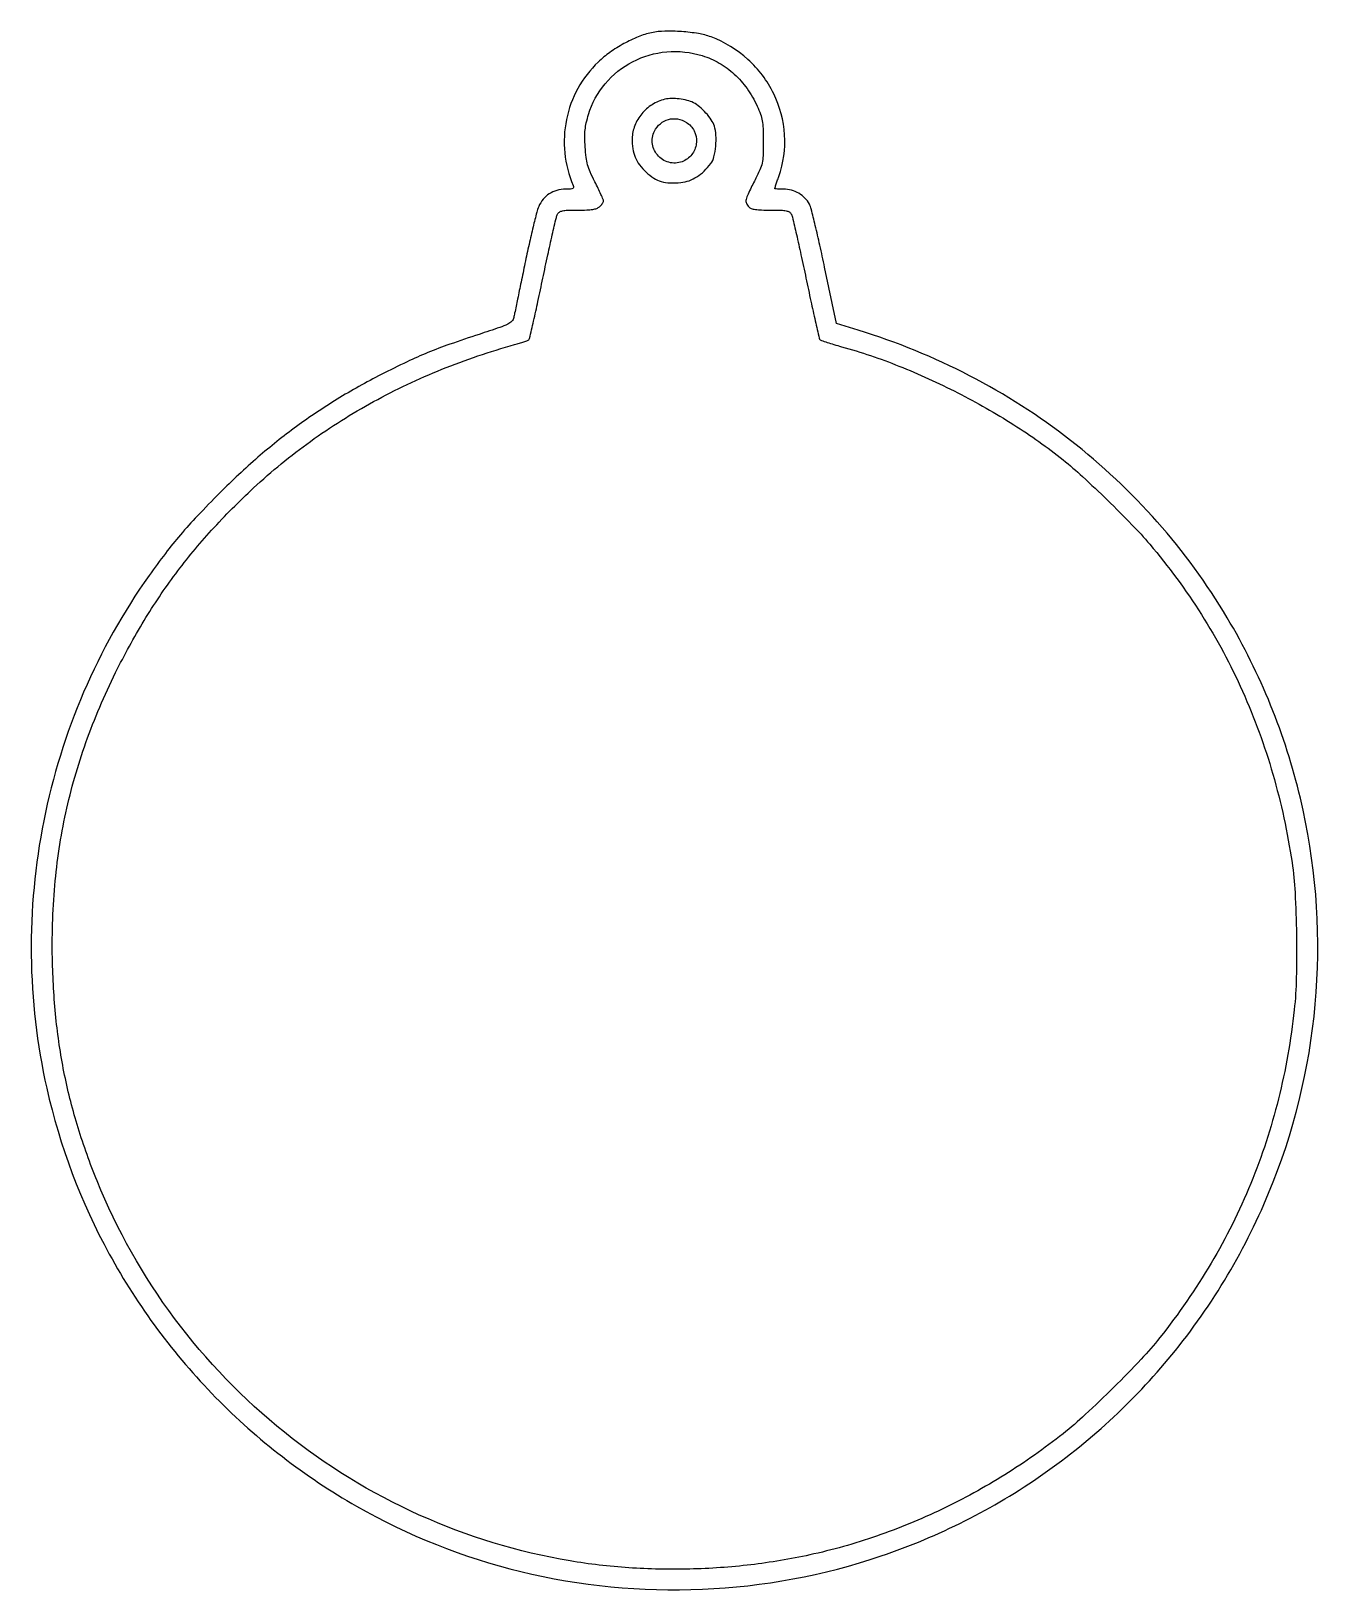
# Model space of a CAD drawing. Extents: x 112 to 728, y 30 to 777.
import ezdxf

# ---------------------------------------------------------------- set-up
doc = ezdxf.new("R2010")
doc.units = 0

msp = doc.modelspace()

# ---------------------------------------------------------------- linework, layer by layer
for points in [[(409.056437, 775.976174, 0.044357), (402.675748, 774.025539, 0.029313), (395.747913, 770.730559, 0.028847), (389.090317, 766.554396, 0.036819), (383.512215, 761.936335, 0.075209), (373.780521, 749.280993, 0.076386), (368.291516, 734.379303, 0.075916), (367.511105, 718.435772, 0.072928), (371.486786, 702.75, -0.104286), (371.658189, 701.839174, -0.281854), (371.31686, 701.308133, -0.101758), (370.300673, 701.051621, -0.010897), (367.856989, 700.996262, 0.065797), (363.709935, 700.444545, 0.077402), (360.091898, 698.836805, 0.07819), (357.161778, 696.221339, 0.068956), (355.025206, 692.723328, 0.03963), (354.075157, 689.962352, 0.00371), (352.332198, 682.984352, 0.004744), (350.391806, 674.616674, 0.003712), (348.439573, 665.5, -0.000071), (346.576345, 656.478637, -0.000099), (344.90635, 648.406734, -0.00006), (343.497289, 641.606934, -0.001292), (343.077436, 639.608029, -0.134589), (342.132517, 637.780468, -0.093259), (340.256486, 636.383501, -0.031988), (336.444655, 634.816061, -0.002775), (326.481099, 631.507361, 0.005717), (312.41105, 626.742898, 0.013051), (301.938699, 622.752703, 0.013667), (291.983656, 618.337191, 0.006887), (279.66457, 612.255484, 0.019122), (258.564816, 600.436695, 0.021017), (239.104598, 587.382697, 0.020786), (220.621709, 572.604991, 0.0179), (202.451323, 555.615627, 0.006189), (191.681999, 544.527235, 0.012619), (183.559593, 535.509107, 0.013747), (176.355419, 526.608718, 0.009016), (168.530917, 515.98774, 0.053039), (137.213285, 460.12067, 0.052063), (118.111435, 398.568852, 0.051975), (112.115486, 334.299051, 0.052498), (119.544154, 270.397245, 0.070126), (149.4939, 190.986405, 0.068787), (200.37579, 122.365477, 0.068909), (267.871884, 70.218396, 0.070808), (346.391763, 38.963429, 0.07012), (433.346458, 30.46403, 0.07091), (518.912693, 46.402282, 0.071124), (596.400205, 85.544087, 0.071241), (659.76599, 144.812522, 0.075682), (706.605391, 225.589791, 0.076099), (727.171663, 316.49344, 0.076144), (719.597099, 409.339663, 0.075908), (684.581999, 495.768814, 0.046895), (651.120129, 541.646414, 0.046206), (609.542784, 580.735368, 0.045976), (561.282751, 611.69071, 0.045462), (508, 633.442123), (497.5, 636.65242), (491.867522, 663.648607, 0.003272), (489.588584, 674.224757, 0.004553), (487.400176, 683.661076, 0.002839), (485.445261, 691.558183, 0.057288), (484.568973, 693.86662, 0.074619), (482.464831, 696.775593, 0.067847), (479.5359, 699.049391, 0.066185), (476.032989, 700.49942, 0.064946), (472.25, 700.996262, -0.006279), (470.620403, 701.018162, -0.01044), (469.248438, 701.08252, -0.00431), (468.105309, 701.169996, -0.389533), (468, 701.284659, -0.080192), (468.034449, 701.498068, -0.000652), (468.574892, 703.12137, -0.002329), (469.206942, 704.982719, -0.001494), (469.95708, 707.13756, 0.100987), (472.695896, 727.048742, 0.097227), (467.491593, 746.735649, 0.095872), (455.138542, 763.208331, 0.095117), (437.5, 773.938575, 0.048578), (431.468948, 775.541588, 0.022802), (423.445263, 776.485566, 0.022815), (415.344491, 776.695367, 0.047111)], [(433.314969, 764.984435, -0.056175), (441.447146, 761.43247, -0.055014), (448.647341, 756.138956, -0.053074), (454.734294, 749.211068, -0.045925), (459.570584, 740.823563, -0.020026), (461.186004, 736.90711, -0.045162), (462.013368, 733.808219, -0.034621), (462.386385, 730.143079, -0.007821), (462.490161, 723.880302, -0.007727), (462.39082, 717.042305, -0.047428), (461.952596, 713.548173, -0.052059), (460.874723, 710.334115, -0.010418), (458.25, 704.878736, 0.00559), (455.210565, 698.714445, 0.058218), (454.295447, 696.048016, 0.150266), (454.444565, 694.277026, 0.101116), (455.571429, 692.571429, 0.114168), (456.791382, 691.809896, 0.045442), (458.719366, 691.338348, 0.028842), (461.594541, 691.074878, 0.008428), (466.036245, 691, -0.006344), (471.015649, 690.93682, -0.040277), (473.530847, 690.669497, -0.088617), (474.996337, 690.112575, -0.135688), (475.927979, 689.134572, -0.065639), (476.477659, 687.675578, -0.001126), (478.399486, 679.353854, -0.002847), (480.562922, 669.634252, -0.001889), (482.939686, 658.458048, 0.001944), (485.300668, 647.361999, 0.003103), (487.413831, 637.900797, 0.000664), (489.330243, 629.614491, 0.150501), (489.726523, 628.934048, 0.104253), (490.351848, 628.561828, 0.00359), (493.063416, 627.657278, 0.006585), (496.303919, 626.649077, 0.004536), (500, 625.588696, -0.027679), (527.469978, 616.312512, -0.022949), (555.568944, 603.531135, -0.022946), (582.383837, 588.225264, -0.027637), (606, 571.372109, -0.017032), (615.318712, 563.376409, -0.007198), (627.296041, 552.047319, -0.00722), (638.997903, 540.321375, -0.016121), (647.469772, 531, -0.035619), (672.221812, 497.352714, -0.03569), (691.929288, 460.554394, -0.035221), (706.416918, 420.855669, -0.032796), (715.605943, 378.561419, -0.024316), (717.044477, 364.187749, -0.009047), (717.715337, 343.886313, -0.009144), (717.646599, 323.353973, -0.021267), (716.66012, 308, -0.034345), (709.090577, 265.275156, -0.036201), (695.826341, 224.758757, -0.036246), (676.875089, 186.624381, -0.034607), (652.353297, 151, -0.020906), (643.398392, 140.662453, -0.008271), (630.277033, 127.1901, -0.008305), (616.654053, 114.100203, -0.019769), (606, 104.955654, -0.027925), (578.056241, 85.261138, -0.027885), (548.078719, 68.792999, -0.028147), (516.743121, 55.901024, -0.029795), (484.741988, 46.890721, -0.024623), (456.543444, 42.176511, -0.022891), (427.32168, 40.108953, -0.022958), (398.124508, 40.723556, -0.025172), (370, 44.037476, -0.064163), (297.863815, 66.018237, -0.063375), (233.325374, 105.632036, -0.063328), (180.725554, 160.179519, -0.063892), (143.637694, 226, -0.021557), (134.546165, 251.505847, -0.024483), (128.117306, 276.647164, -0.024143), (124.111613, 302.60438, -0.019899), (122.290567, 330.563157, -0.027785), (123.411324, 367.530256, -0.032097), (128.679034, 402.375743, -0.032326), (138.318979, 436.046874, -0.028948), (152.515901, 469.5, -0.021074), (166.160566, 494.395325, -0.024393), (181.253198, 516.825538, -0.024366), (198.47362, 537.699466, -0.020943), (218.5, 557.927549, -0.031341), (245.783175, 580.256416, -0.030273), (275.951007, 599.282888, -0.029822), (308.652134, 614.778961, -0.02839), (343.5, 626.564943, 0.007036), (345.853701, 627.250541, 0.009494), (347.961302, 627.940802, 0.00693), (349.695476, 628.572542, 0.095468), (350.261878, 628.922591, 0.150902), (350.652101, 629.592695, 0.000649), (352.557603, 637.861691, 0.003069), (354.658542, 647.298975, 0.001921), (357.007241, 658.368955, -0.001976), (359.375531, 669.525312, -0.002965), (361.538525, 679.240986, -0.001216), (363.460126, 687.544482, -0.06548), (364.030547, 689.057078, -0.125554), (364.970092, 690.083578, -0.095699), (366.385379, 690.663655, -0.043083), (368.81015, 690.936496, -0.006485), (373.706443, 691, 0.008906), (378.070269, 691.077738, 0.030315), (380.899402, 691.350848, 0.047795), (382.832416, 691.849304, 0.097224), (384.171259, 692.654988, 0.029904), (384.871138, 693.368944, 0.032147), (385.462807, 694.145022, 0.033985), (385.877887, 694.87138, 0.113286), (386, 695.403421, 0.101057), (385.851277, 696.131747, 0.004302), (384.795513, 698.551161, 0.007231), (383.470548, 701.405989, 0.00507), (381.899619, 704.583656, -0.012801), (379.648441, 709.320281, -0.03661), (378.416405, 712.749861, -0.037873), (377.720025, 716.257533, -0.014492), (377.266084, 721.216259, -0.012669), (377.092287, 725.915216, -0.028619), (377.254522, 729.471353, -0.030841), (377.810297, 732.819961, -0.017189), (378.875629, 736.816447, -0.100752), (386.852835, 751.568635, -0.09952), (399.992491, 762.104757, -0.098468), (416.307585, 766.817151, -0.096411)], [(415.358195, 744.067573, 0.080827), (409.318416, 741.50072, 0.078769), (404.342745, 737.133379, 0.080094), (401.024681, 731.5137, 0.088029), (399.782268, 725.318059, 0.041682), (400.08073, 720.432548, 0.061892), (401.214463, 716.303272, 0.063153), (403.302586, 712.636933, 0.045588), (406.461276, 709.142459, 0.045423), (410.081786, 706.367616, 0.069178), (413.685048, 704.736797, 0.063531), (417.819279, 704.06969, 0.032232), (423.095552, 704.235159, 0.063065), (426.960743, 705.10662, 0.054497), (430.696659, 706.941806, 0.050493), (434.199247, 709.696245, 0.040566), (437.370515, 713.294447, 0.100886), (438.898885, 716.538923, 0.035903), (439.756774, 721.616686, 0.036164), (439.881553, 726.971422, 0.067547), (439.090033, 731.227197, 0.067447), (437.630115, 734.222911, 0.035256), (435.085206, 737.511223, 0.035033), (432.047722, 740.466245, 0.057281), (429.060787, 742.453918, 0.055748), (426.068607, 743.584781, 0.033198), (422.31996, 744.280847, 0.033213), (418.516639, 744.474302, 0.056304)], [(425.69553, 733.044085, -0.140373), (429.425219, 728.994692, -0.134929), (430.518908, 723.5196, -0.132457), (428.662615, 718.17792, -0.133254), (424.375854, 714.508113, -0.161027), (418.068712, 713.72358, -0.15209), (412.366364, 716.819771, -0.152592), (409.441804, 722.596414, -0.162163), (410.42407, 728.853167, -0.096707), (413.240365, 732.407483, -0.110467), (417.066021, 734.437615, -0.109841), (421.409659, 734.650755, -0.094726)]]:
    msp.add_lwpolyline(points, format="xyb", close=True)

doc.saveas('drawing.dxf')
